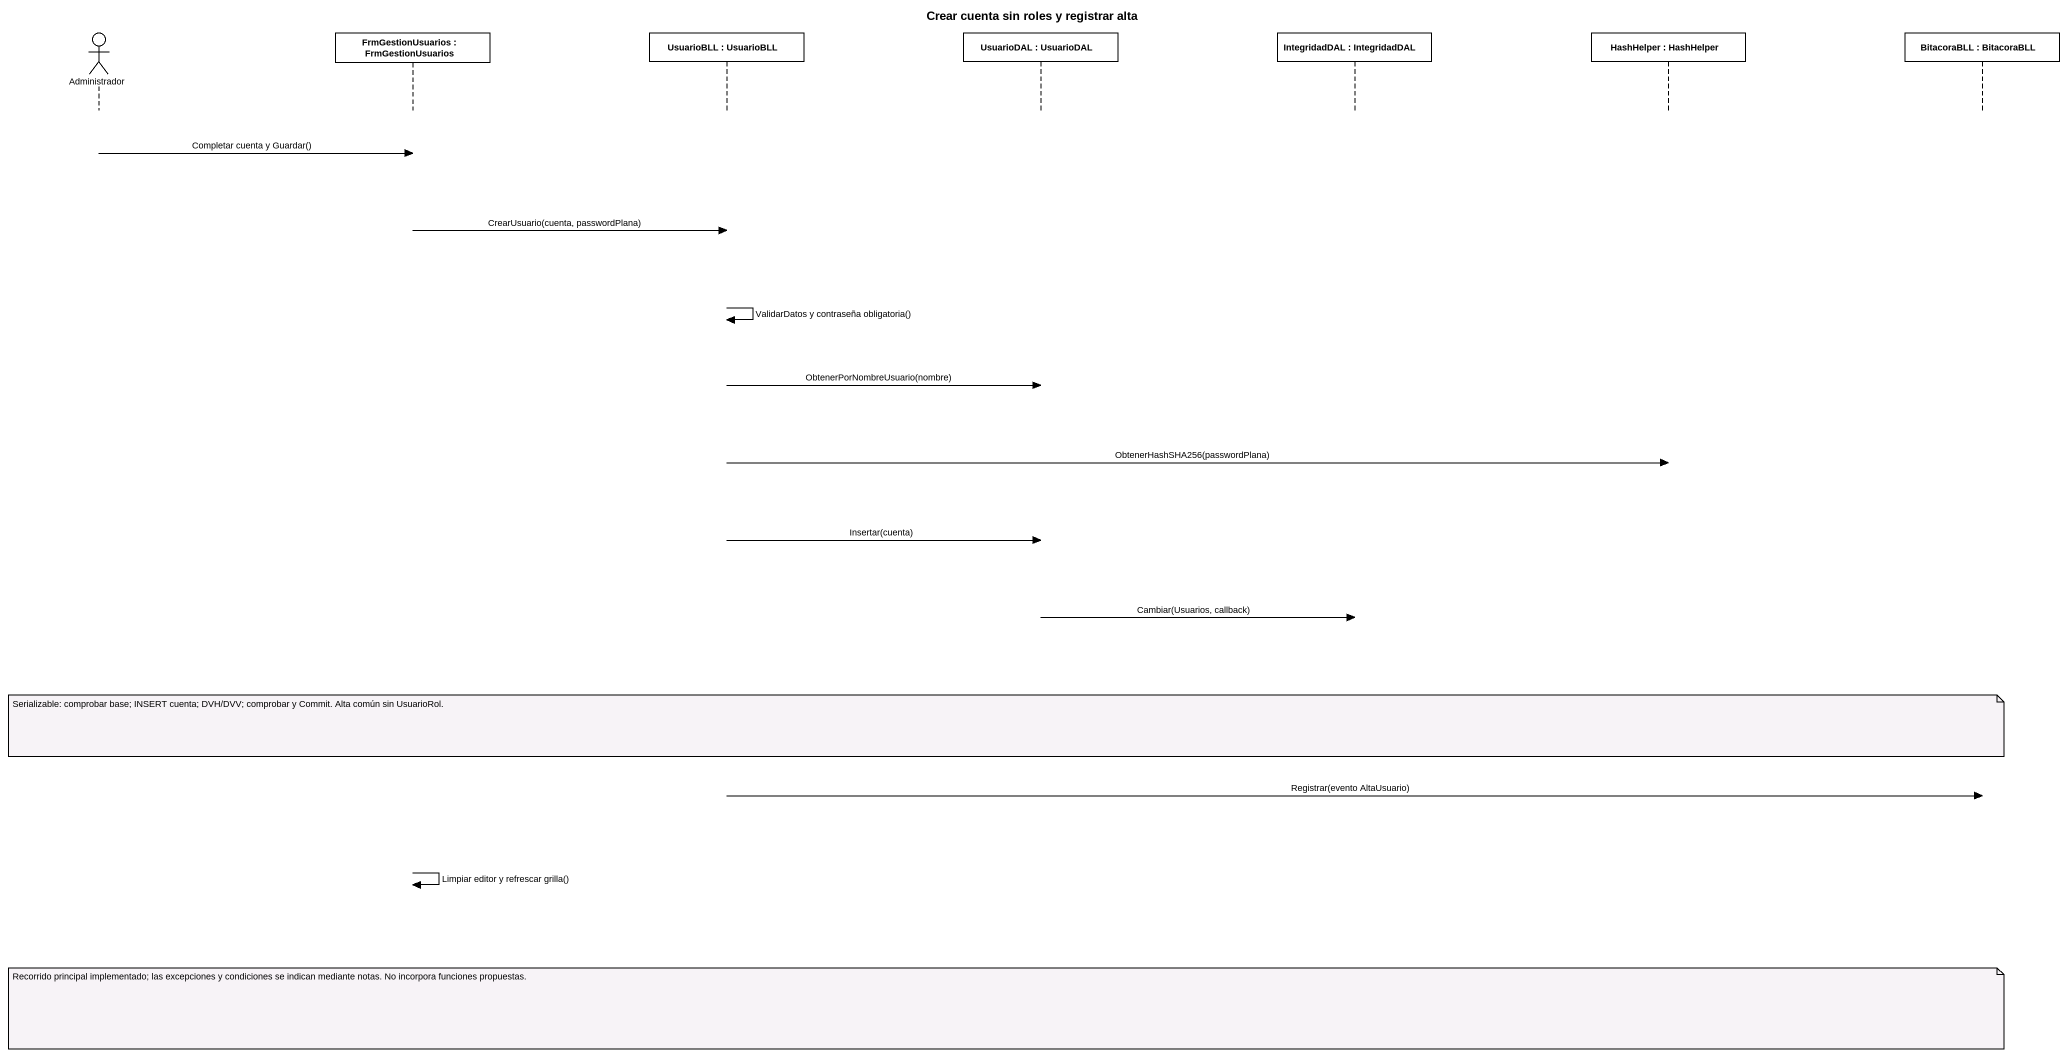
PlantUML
@startuml
title Crear cuenta sin roles y registrar alta
hide footbox
actor Administrador #FFFFFF
participant "FrmGestionUsuarios : FrmGestionUsuarios" as FrmGestionUsuarios #FFFFFF
participant "UsuarioBLL : UsuarioBLL" as UsuarioBLL #FFFFFF
participant "UsuarioDAL : UsuarioDAL" as UsuarioDAL #FFFFFF
participant "IntegridadDAL : IntegridadDAL" as IntegridadDAL #FFFFFF
participant "HashHelper : HashHelper" as HashHelper #FFFFFF
participant "BitacoraBLL : BitacoraBLL" as BitacoraBLL #FFFFFF

Administrador -> FrmGestionUsuarios : Completar cuenta y Guardar()
FrmGestionUsuarios -> UsuarioBLL : CrearUsuario(cuenta, passwordPlana)
UsuarioBLL -> UsuarioBLL : ValidarDatos y contraseña obligatoria()
UsuarioBLL -> UsuarioDAL : ObtenerPorNombreUsuario(nombre)
UsuarioBLL -> HashHelper : ObtenerHashSHA256(passwordPlana)
UsuarioBLL -> UsuarioDAL : Insertar(cuenta)
UsuarioDAL -> IntegridadDAL : Cambiar(Usuarios, callback)
note over UsuarioDAL : Serializable: comprobar base; INSERT cuenta; DVH/DVV; comprobar y Commit. Alta común sin UsuarioRol.
UsuarioBLL -> BitacoraBLL : Registrar(evento AltaUsuario)
FrmGestionUsuarios -> FrmGestionUsuarios : Limpiar editor y refrescar grilla()
note over UsuarioDAL : Recorrido principal implementado; las excepciones y condiciones se indican mediante notas. No incorpora funciones propuestas.
@enduml
